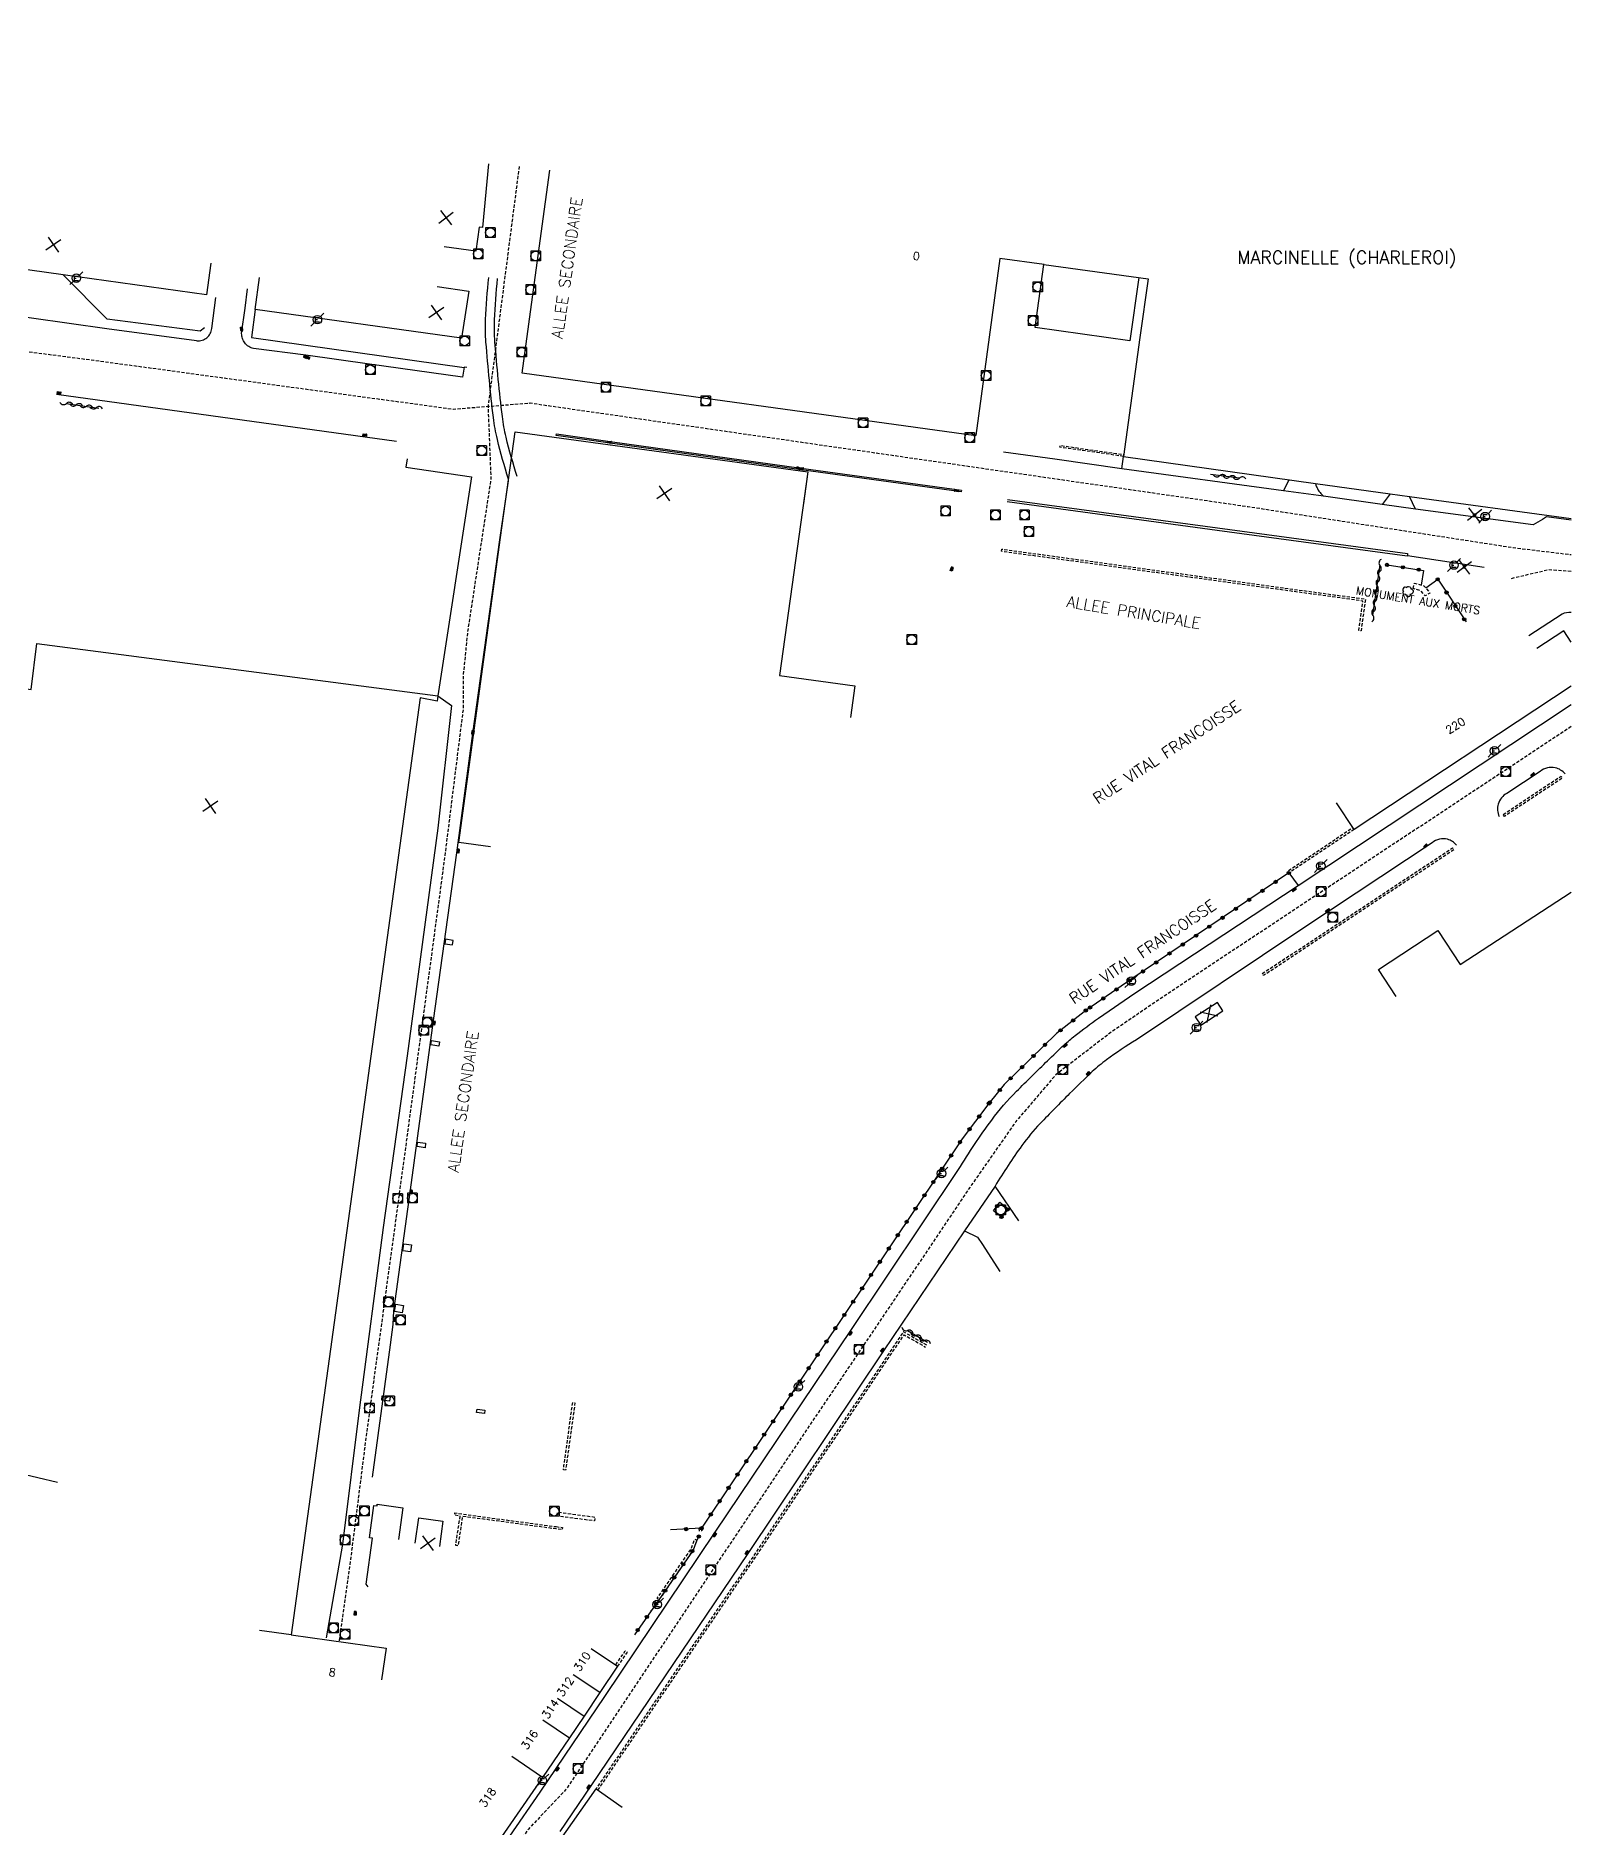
# Model space of a CAD drawing. Header units: millimetres. Extents: x 153000 to 154000, y 121000 to 121988.
# Drawn here: x 153760.2 to 154000, y 121241.9 to 121521.8 of the extents above; entities that cross this region are included whole.
import ezdxf
from ezdxf.enums import TextEntityAlignment as Align

# ---------------------------------------------------------------- set-up
doc = ezdxf.new("R2010")
doc.units = ezdxf.units.MM
doc.linetypes.add('DASHED', pattern=[0.75, 0.5, -0.25])
doc.layers.get('0').update_dxf_attribs({"linetype": 'CONTINUOUS'})
for name, color, linetype in [('W0001', 6, 'DASHED'), ('W0008', 7, 'CONTINUOUS'), ('W0017', 7, 'CONTINUOUS'), ('W0100', 7, 'CONTINUOUS'), ('W0112', 1, 'DASHED'), ('W0300', 7, 'CONTINUOUS'), ('W0310', 3, 'CONTINUOUS'), ('W0322', 7, 'CONTINUOUS'), ('W0400', 7, 'CONTINUOUS'), ('W0420', 7, 'CONTINUOUS'), ('W0471', 7, 'CONTINUOUS'), ('W0700', 7, 'CONTINUOUS'), ('W0980', 7, 'CONTINUOUS'), ('W0984', 7, 'CONTINUOUS'), ('W0989', 7, 'CONTINUOUS'), ('W0991', 7, 'CONTINUOUS'), ('W1102', 7, 'CONTINUOUS')]:
    doc.layers.add(name, color=color, linetype=linetype)
doc.styles.get("Standard").update_dxf_attribs({"font": 'romans.shx', "width": 0.85})

# ---------------------------------------------------------------- blocks, each defined once
blk = doc.blocks.new('T420')
for p, q in [((0.75, 0.75), (-0.75, 0.75)), ((-0.75, 0.75), (-0.75, -0.75)), ((0.75, 0.75), (0.75, -0.75)), ((0.75, -0.75), (-0.75, -0.75))]:
    blk.add_line(p, q)
blk.add_ellipse((0, 0), major_axis=(-0.53, 0.53), ratio=1, start_param=3.926991, end_param=10.210176)
blk = doc.blocks.new('T471')
for p, q in [((-0.333334, 0.333334), (-0.333334, -0.333334)), ((-0.333334, 0.333334), (0.333334, 0.333334)), ((-0.333334, 0), (0, 0)), ((0.500001, 0.500001), (1.000002, 1.000002)), ((-0.500001, -0.500001), (-1.000002, -1.000002)), ((-0.333334, -0.333334), (0.333334, -0.333334))]:
    blk.add_line(p, q)
blk.add_ellipse((0, 0), major_axis=(0.471405, 0.471405), ratio=1, start_param=5.4977871438, end_param=11.780972451)
blk = doc.blocks.new('T300')
for p, q in [((-0.8, 0.51), (-0.86, 0.34)), ((-0.86, 0.34), (-0.86, 0.17)), ((-0.86, 0.17), (-0.74, 0.06)), ((-0.69, 0.63), (-0.8, 0.51)), ((-0.8, -0.06), (-0.74, 0.06)), ((-0.74, 0.06), (-0.69, 0.11)), ((-0.57, 0.69), (-0.69, 0.63)), ((-0.46, 0.69), (-0.57, 0.69)), ((-0.29, 0.63), (-0.46, 0.69)), ((-0.29, 0.63), (-0.17, 0.74)), ((-0.23, 0.57), (-0.29, 0.63)), ((-0.17, 0.74), (-0.06, 0.8)), ((-0.06, 0.8), (0.06, 0.8)), ((0.06, 0.8), (0.23, 0.74)), ((0.23, 0.74), (0.34, 0.63)), ((0.34, 0.63), (0.4, 0.51)), ((0.46, 0.46), (0.34, 0.46)), ((0.4, 0.51), (0.4, 0.46)), ((0.57, 0.4), (0.46, 0.46)), ((0.57, 0.4), (0.69, 0.29)), ((0.69, 0.29), (0.74, 0.17)), ((0.74, 0.06), (0.69, -0.17)), ((0.74, 0.17), (0.74, 0.06)), ((-0.8, -0.17), (-0.8, -0.06)), ((-0.8, -0.23), (-0.8, -0.17)), ((-0.74, -0.34), (-0.8, -0.23)), ((-0.69, -0.4), (-0.74, -0.34)), ((-0.51, -0.46), (-0.69, -0.4)), ((-0.4, -0.46), (-0.51, -0.46)), ((-0.4, -0.46), (-0.34, -0.46)), ((-0.34, -0.46), (-0.34, -0.4)), ((-0.34, -0.51), (-0.34, -0.46)), ((-0.29, -0.63), (-0.34, -0.51)), ((-0.17, -0.74), (-0.29, -0.63)), ((-0.06, -0.8), (-0.17, -0.74)), ((0.06, -0.8), (-0.06, -0.8)), ((0.17, -0.74), (0.06, -0.8)), ((0.23, -0.69), (0.17, -0.74)), ((0.29, -0.46), (0.23, -0.46)), ((0.29, -0.63), (0.23, -0.69)), ((0.46, -0.4), (0.29, -0.46)), ((0.34, -0.51), (0.29, -0.63)), ((0.34, -0.51), (0.34, -0.46)), ((0.57, -0.34), (0.46, -0.4)), ((0.63, -0.29), (0.57, -0.34)), ((0.69, -0.17), (0.63, -0.29))]:
    blk.add_line(p, q)
blk = doc.blocks.new('T400')
for p, q in [((-0.15, 0.3), (0.15, 0.3)), ((-0.15, -0.25), (-0.15, 0.3)), ((-0.15, 0.15), (0.15, 0.15)), ((-0.15, 0), (0.15, 0)), ((0.15, 0.3), (0.15, -0.25)), ((-0.15, -0.15), (0.15, -0.15)), ((-0.15, -0.25), (-0.15, -0.3)), ((-0.15, -0.3), (0.15, -0.3)), ((0.15, -0.3), (0.15, -0.25))]:
    blk.add_line(p, q)
blk = doc.blocks.new('t310o')
at = {"color": 0, "linetype": 'Continuous'}
for centre, start, end in [((-0.5, 0.38), 216.8699, 323.1304), ((0.5, -0.37), 36.8699, 143.1303)]:
    blk.add_arc(centre, 0.625, start, end, dxfattribs=at)
blk = doc.blocks.new('t322o')
at = {"color": 0, "linetype": 'Continuous'}
for radius in [0.25, 0.15]:
    blk.add_circle((0, 0), radius, dxfattribs=at)
blk = doc.blocks.new('t991o')
at = {"color": 0, "linetype": 'Continuous'}
for p, q in [((-1, 1), (1, -1)), ((-1, -1), (1, 1))]:
    blk.add_line(p, q, dxfattribs=at)

msp = doc.modelspace()

# ---------------------------------------------------------------- linework, layer by layer
at = {"layer": 'W0001', "flags": 128}
for points in [[(153343.56, 121499.61), (153370.12, 121512.03), (153407.94, 121520.25), (153415.69, 121521.77), (153418.47, 121521.54), (153424.92, 121520.81), (153509.39, 121508.7), (153548.34, 121503.05), (153701.63, 121481.56), (153722.9, 121478.71), (153730.2, 121476.81), (153740.67, 121475.22), (153747.34, 121473.95), (153769.25, 121471.1), (153825.38, 121463.46), (153837.44, 121464.41), (153949.5, 121448.24), (153990.95, 121441.82), (154000, 121440.72)], [(153835.7, 121501.36), (153830.84, 121463.89), (153831.28, 121452.53), (153827.64, 121428.64), (153826.98, 121422.05), (153826.98, 121416.88), (153824, 121392.99), (153817.4, 121344.05), (153811.77, 121302.8), (153809.23, 121282.68), (153807.58, 121270.9)], [(154000, 121413.85), (153939.9, 121374.06), (153928.39, 121366.29), (153919.5, 121359.45), (153913.28, 121352.16), (153906.35, 121342.25), (153876.1, 121297.31), (153842.94, 121247.72), (153837.14, 121241.6), (153810.5, 121202.52), (153808.96, 121198.74), (153788.85, 121169.15)]]:
    msp.add_lwpolyline(points, dxfattribs=at)
at = {"layer": 'W0001'}
msp.add_lwpolyline([(153990.67, 121437.01), (153996.5, 121438.39), (154000, 121438.16)], dxfattribs=at)
at = {"layer": 'W0008', "flags": 128}
for points in [[(153785.29, 121474.14), (153771.3, 121476.02), (153753.62, 121478.47), (153738.29, 121480.6), (153719.88, 121482.99)], [(153763.45, 121465.8), (153816.54, 121458.45)], [(153904.81, 121450.76), (153904.74, 121450.51), (153879.72, 121453.98), (153849.9, 121458.12), (153841.49, 121459.31), (153841.55, 121459.58)], [(153841.53, 121459.58), (153849.93, 121458.38), (153879.76, 121454.25), (153904.78, 121450.78)], [(154000, 121446.12), (153996.15, 121446.65), (153995.5, 121446.2), (153994.05, 121445.36), (153975.68, 121447.8), (153970.49, 121448.57), (153961.34, 121449.84), (153955.07, 121450.7), (153929.81, 121454.13), (153919.37, 121455.63), (153911.36, 121456.72)], [(153818.22, 121455.67), (153818, 121454.36), (153828.24, 121452.85), (153822.99, 121418.66), (153825.14, 121417.14), (153822.99, 121397.97), (153818.19, 121362.4), (153814.46, 121335.6), (153810.77, 121307.49), (153808.13, 121286.13), (153805.55, 121271.49)], [(153812.78, 121296.57), (153815.61, 121317.26), (153816.03, 121320.45), (153816.15, 121322.56), (153818.71, 121341.46), (153822.3, 121367.96), (153825.96, 121394.11), (153828.48, 121412.75), (153832.7, 121443.04), (153834.02, 121452.23)], [(153911.9, 121449.01), (153944.71, 121444.56), (153974.41, 121440.55)], [(153911.95, 121449.33), (153944.75, 121444.88), (153974.46, 121440.87), (153974.45, 121440.57), (153986.43, 121438.76)]]:
    msp.add_lwpolyline(points, dxfattribs=at)
for points in [[(153827.55, 121469.97), (153827.12, 121470), (153826.86, 121468.45), (153812.32, 121470.46), (153802.38, 121471.88), (153794.23, 121472.93, -0.089116), (153793.46, 121473.24, -0.089116), (153792.85, 121473.79, -0.08462), (153792.48, 121474.49, -0.08462), (153792.36, 121475.27), (153792.89, 121479.25), (153793.29, 121482.23)], [(153785.35, 121474.12, 0.098795), (153786.19, 121474.21, 0.098795), (153786.92, 121474.61, 0.09755), (153787.45, 121475.26, 0.09755), (153787.68, 121476.05), (153788.35, 121480.91)], [(154000, 121431.68, 0.10133), (153998.58, 121431.44), (153993.38, 121428.01)], [(153834.25, 121240.53), (153838.97, 121247.37), (153849.07, 121262.34), (153866.32, 121288.02), (153887.61, 121319.67), (153904.34, 121344.65, -0.024058), (153909.5, 121352.38, -0.037634), (153913.38, 121356.88, -0.002787), (153918.23, 121361.66, -0.00535), (153920.79, 121364.1, -0.022038), (153922.52, 121365.58, -0.010904), (153926.19, 121368.32), (153931.88, 121372.21), (153957.39, 121389.03), (154000, 121417.28)], [(153999.05, 121406.47, 0.082368), (153998.36, 121407.07, 0.082368), (153997.52, 121407.41, 0.112881), (153996.28, 121407.41, 0.112881), (153995.17, 121406.86), (153989.96, 121403.42, 0.099064), (153989.12, 121402.73, 0.099064), (153988.61, 121401.76, 0.090812), (153988.5, 121400.77, 0.090812), (153988.75, 121399.8)], [(153982.08, 121395.33, 0.08102), (153981.46, 121395.9, 0.08102), (153980.69, 121396.25, 0.122754), (153979.43, 121396.27, 0.122754), (153978.3, 121395.7), (153958.39, 121382.52), (153932.1, 121364.94, 0.01681), (153927.44, 121361.8, 0.032571), (153925.21, 121359.95, 0.006997), (153921.67, 121356.52, 0.005232), (153917.06, 121351.82, 0.034781), (153914.21, 121348.4, 0.020431), (153910.02, 121342.08), (153905.26, 121335.07), (153892.58, 121316.32), (153871.39, 121284.65), (153846.88, 121248.38), (153842.07, 121241.25)]]:
    msp.add_lwpolyline(points, format="xyb", dxfattribs=at)
at = {"layer": 'W0017', "flags": 128}
for points in [[(153786.56, 121476.15), (153785.88, 121475.65), (153771.37, 121477.53), (153764.49, 121484.44)], [(153794.45, 121479.04), (153793.89, 121474.63), (153827.11, 121469.95)], [(153929.81, 121454.13), (153930.08, 121456.07)], [(153955.91, 121452.4), (153955.07, 121450.7)], [(153971.73, 121450.21), (153970.49, 121448.57)], [(153975.68, 121447.8), (153974.74, 121449.82)], [(153976.94, 121438.26), (153976.6, 121435.94)], [(153977.28, 121435.53), (153979.16, 121436.87)], [(153955.92, 121390.99), (153957.39, 121389.03)], [(153913.72, 121336.65), (153910.02, 121342.08)], [(153905.26, 121335.07), (153907.27, 121334.09), (153908.04, 121332.92), (153910.79, 121328.75)], [(153812.14, 121279.47), (153811.83, 121279.9), (153812.8, 121287.04), (153812.33, 121287.13), (153813.01, 121292.16), (153813.52, 121292.12), (153813.55, 121292.36), (153817.55, 121291.79), (153816.84, 121286.84)]]:
    msp.add_lwpolyline(points, dxfattribs=at)
msp.add_lwpolyline([(153960.07, 121451.83, 0.038307), (153960.25, 121451.29, 0.038307), (153960.51, 121450.79, 0.042728), (153960.88, 121450.28, 0.042728), (153961.34, 121449.84)], format="xyb", dxfattribs=at)
for points in [[(153824.2, 121380.63), (153824.09, 121379.93), (153825.3, 121379.75), (153825.4, 121380.46)], [(153821.93, 121364.11), (153822.03, 121364.81), (153823.27, 121364.63), (153823.16, 121363.92)], [(153819.76, 121348.25), (153819.85, 121348.94), (153821.1, 121348.77), (153821, 121348.07)], [(153817.53, 121331.95), (153817.68, 121333.06), (153818.89, 121332.91), (153818.74, 121331.8)], [(153816.23, 121322.47), (153816.42, 121323.62), (153817.62, 121323.43), (153817.44, 121322.28)], [(153814.23, 121308.64), (153814.31, 121309.28), (153815.54, 121309.12), (153815.46, 121308.48)], [(153829.05, 121306.69), (153829.12, 121307.23), (153830.36, 121307.08), (153830.29, 121306.53)]]:
    msp.add_lwpolyline(points, close=True, dxfattribs=at)
at = {"layer": 'W0100', "flags": 128}
for points in [[(153830.93, 121501.78), (153829.98, 121491.82), (153829.46, 121491.87), (153828.95, 121488.12), (153823.99, 121488.81)], [(153907.02, 121459.3), (153836.16, 121469.07), (153839.13, 121490.89), (153840.48, 121500.8)], [(153787.55, 121486.26), (153786.86, 121481.31), (153764.49, 121484.44), (153745.48, 121487.09), (153746.33, 121493.24), (153751.28, 121492.55)], [(153917.68, 121486.07), (153910.79, 121486.99), (153907.03, 121459.32)], [(153932.48, 121484), (153931.1, 121474.12), (153916.27, 121476.19), (153917.65, 121486.07), (153933.92, 121483.8), (153932.65, 121474.62), (153930.08, 121456.07), (153960.07, 121451.83), (153971.73, 121450.21), (153974.74, 121449.82), (154000, 121446.39)], [(153822.89, 121482.63), (153827.83, 121481.88), (153826.72, 121474.56), (153794.45, 121479.04), (153795.13, 121483.99)], [(153831.24, 121395.09), (153826.28, 121395.76), (153832.81, 121443.37), (153835.07, 121459.91), (153880.79, 121453.66), (153880.12, 121448.71)], [(153880.77, 121453.65), (153876.38, 121421.83), (153888.14, 121420.23), (153887.47, 121415.28)], [(154000, 121427.05), (153998.83, 121428.83), (153994.65, 121426.07)], [(153744.64, 121421.63), (153754.76, 121420.31), (153759.48, 121419.64), (153760.36, 121426.84), (153822.99, 121418.66), (153822.88, 121417.82), (153820.26, 121418.34), (153800.08, 121271.94), (153814.91, 121269.89), (153814.22, 121264.94)], [(154000, 121420.15), (153966.11, 121397.79), (153963.35, 121401.96)], [(153972.66, 121371.7), (153969.91, 121375.88), (153979.19, 121381.98), (153982.65, 121376.68), (154000, 121388.01)], [(153819.48, 121286.27), (153820.03, 121290.23), (153823.78, 121289.71), (153823.24, 121285.75)], [(153846.93, 121269.85), (153851.07, 121267.05), (153848.3, 121262.93), (153845.85, 121259.26), (153843.56, 121255.89), (153839.37, 121249.68), (153830.38, 121236.68), (153826.27, 121239.52)], [(153834.98, 121224.68), (153830.84, 121227.48), (153839.22, 121239.84), (153841.67, 121239.33), (153847.71, 121247.9), (153851.8, 121245.02)]]:
    msp.add_lwpolyline(points, dxfattribs=at)
for points in [[(153984.73, 121446.73), (153984.77, 121447.13), (153985.11, 121447.09), (153985.07, 121446.69)], [(153983.52, 121438.99), (153983.18, 121439.04), (153983.12, 121438.65), (153983.46, 121438.6)], [(153942.14, 121367.22), (153945.62, 121369.47), (153944.79, 121370.77), (153941.3, 121368.52)]]:
    msp.add_lwpolyline(points, close=True, dxfattribs=at)
at = {"layer": 'W0112', "flags": 128}
for points in [[(153930.08, 121456.07), (153920.16, 121457.49), (153920.2, 121457.78), (153930.12, 121456.35)], [(153966.11, 121397.79), (153955.92, 121390.99), (153955.72, 121391.28), (153965.91, 121398.09)], [(153899.36, 121317.21), (153895.71, 121319.31), (153872.17, 121284.09), (153847.71, 121247.9)], [(153848.01, 121247.7), (153872.47, 121283.9), (153895.82, 121318.84), (153899.18, 121316.91)], [(153850.78, 121267.25), (153852.26, 121269.47), (153852.56, 121269.27), (153851.07, 121267.05)]]:
    msp.add_lwpolyline(points, dxfattribs=at)
for points in [[(153911.02, 121441.24), (153911.07, 121441.59), (153915.85, 121440.93), (153967.87, 121433.77), (153967.18, 121428.82), (153966.83, 121428.87), (153967.47, 121433.47), (153915.8, 121440.57)], [(153975.32, 121435.41), (153975.55, 121436.26), (153976.97, 121435.87), (153977.95, 121434.71), (153977.18, 121434.26), (153976.48, 121435.1)], [(153989.39, 121400.13), (153998.42, 121406.1), (153998.61, 121405.8), (153989.59, 121399.83)], [(153951.76, 121375.26), (153981.48, 121394.9), (153981.68, 121394.61), (153951.96, 121374.96)], [(153842.96, 121297.71), (153842.61, 121297.75), (153842.69, 121298.34), (153844.06, 121308.25), (153844.42, 121308.2), (153843.04, 121298.29)], [(153841.46, 121288.86), (153842.46, 121288.73), (153842.41, 121288.38), (153841.42, 121288.51), (153826.84, 121290.47), (153826.15, 121285.87), (153825.8, 121285.93), (153826.48, 121290.52), (153825.63, 121290.65), (153825.68, 121291), (153826.89, 121290.82)], [(153841.61, 121290.53), (153841.69, 121291.14), (153842.58, 121291.02), (153847.54, 121290.36), (153847.46, 121289.75), (153842.5, 121290.41)], [(153864.19, 121288.61), (153864.21, 121288.19), (153863.86, 121288.17), (153863.83, 121288.59)], [(153863.45, 121286.77), (153862.86, 121285.2), (153857.53, 121277.43), (153857.24, 121277.63), (153862.54, 121285.36), (153863.12, 121286.9)]]:
    msp.add_lwpolyline(points, close=True, dxfattribs=at)
at = {"layer": 'W0310', "flags": 128}
for points in [[(153764.98, 121464.33), (153770.04, 121463.6)], [(153948.2, 121452.68), (153943.67, 121453.23)], [(153969.03, 121431.23), (153970.19, 121439.15)], [(153896.34, 121319.51), (153899.48, 121317.69)]]:
    msp.add_lwpolyline(points, dxfattribs=at)
at = {"layer": 'W0322', "flags": 128}
for points in [[(153971.24, 121439.11), (153976.94, 121438.26)], [(153979.16, 121436.87), (153983.58, 121430.2)], [(153955.92, 121390.99), (153931.4, 121374.44), (153924.19, 121369.51), (153919.61, 121365.89), (153911.47, 121357.93), (153909.05, 121354.95), (153904.91, 121349.47), (153879.13, 121310.96), (153864.19, 121288.61), (153859.35, 121288.35)], [(153863.75, 121287.32), (153863.45, 121286.77), (153862.86, 121285.2), (153857.53, 121277.43), (153853.7, 121271.98)]]:
    msp.add_lwpolyline(points, dxfattribs=at)
msp.add_lwpolyline([(153909.8, 121338.2), (153910.75, 121339.53), (153912.06, 121338.51), (153911.04, 121337.23)], close=True, dxfattribs=at)
at = {"layer": 'W0700', "flags": 128}
for points in [[(153834.04, 121452.5, -0.016212), (153832.3, 121458.73, -0.030527), (153831.68, 121462.12, -0.005095), (153831.05, 121467.95, -0.004999), (153830.52, 121473.91, -0.030094), (153830.46, 121477.44, -0.016144), (153830.95, 121484, -0.016144)], [(153835.38, 121452.92, -0.016212), (153833.66, 121459.07, -0.030527), (153833.08, 121462.29, -0.005095), (153832.44, 121468.09, -0.004999), (153831.92, 121474.02, -0.030094), (153831.86, 121477.38, -0.016144), (153832.34, 121483.85, -0.016144)]]:
    msp.add_lwpolyline(points, format="xyb", dxfattribs=at)
at = {"layer": 'W1102', "flags": 128}
for points in [[(153763.62, 121295.76), (153757.44, 121297.23)], [(153800.08, 121271.94), (153795.13, 121272.62)], [(153848.3, 121262.93), (153844.14, 121265.71)], [(153841.7, 121262.05), (153845.85, 121259.26)], [(153839.42, 121258.7), (153843.56, 121255.89)], [(153839.37, 121249.68), (153834.57, 121252.97)]]:
    msp.add_lwpolyline(points, dxfattribs=at)

# ---------------------------------------------------------------- block references
at = {"layer": 'W0300'}
msp.add_blockref('T300', (153974.56, 121434.93), dxfattribs=at)
at = {"layer": 'W0310'}
for p, rotation in [((153764.98, 121464.33), 351.8154746427036), ((153766.53, 121464.11), 351.8154746427036), ((153768.08, 121463.88), 351.8154746427036), ((153769.63, 121463.66), 351.8154746427036), ((153945.09, 121453.06), 173.0397140679435), ((153946.64, 121452.87), 173.0397140679435), ((153948.2, 121452.68), 173.0397140679435), ((153970.17, 121438.98), 81.63715874713917), ((153969.71, 121435.88), 81.63715874713917), ((153969.94, 121437.43), 81.63715874713917), ((153969.26, 121432.78), 81.63715874713917), ((153969.49, 121434.33), 81.63715874713917), ((153969.03, 121431.23), 81.63715874713917), ((153896.34, 121319.51), 329.9319960998958), ((153897.69, 121318.73), 329.9319960998958), ((153899.05, 121317.94), 329.9319960998958)]:
    msp.add_blockref('t310o', p, dxfattribs=dict(at, rotation=rotation))
at = {"layer": 'W0322'}
for p, rotation in [((153971.24, 121439.11), 351.4673842218945), ((153973.71, 121438.74), 351.4673842218945), ((153976.19, 121438.37), 351.4673842218945), ((153979.16, 121436.87), 303.566975291543), ((153980.54, 121434.79), 303.566975291543), ((153981.92, 121432.7), 303.566975291543), ((153983.3, 121430.62), 303.566975291543), ((153953.85, 121389.59), 214.0198623721638), ((153955.92, 121390.99), 214.0198623721638), ((153949.71, 121386.79), 214.0198623721638), ((153951.78, 121388.19), 214.0198623721638), ((153945.56, 121383.99), 214.0198623721638), ((153947.63, 121385.39), 214.0198623721638), ((153941.42, 121381.2), 214.0198623721638), ((153943.49, 121382.6), 214.0198623721638), ((153937.27, 121378.4), 214.0198623721638), ((153939.34, 121379.8), 214.0198623721638), ((153933.13, 121375.6), 214.0198623721638), ((153935.2, 121377), 214.0198623721638), ((153928.99, 121372.79), 214.3445399640845), ((153931.06, 121374.2), 214.3445399640845), ((153924.19, 121369.51), 218.333896280512), ((153924.87, 121369.97), 214.3445399640845), ((153926.93, 121371.38), 214.3445399640845), ((153920.26, 121366.4), 218.333896280512), ((153922.22, 121367.95), 218.333896280512), ((153917.83, 121364.14), 224.3543772826276), ((153914.25, 121360.65), 224.3543772826276), ((153916.04, 121362.4), 224.3543772826276), ((153912.46, 121358.9), 224.3543772826276), ((153909.2, 121355.12), 230.9888915376038), ((153910.77, 121357.07), 230.9888915376038), ((153907.55, 121352.95), 232.9139185796194), ((153909.05, 121354.95), 232.9139185796194), ((153906.04, 121350.96), 232.9139185796194), ((153903.17, 121346.86), 236.2006341508057), ((153904.56, 121348.94), 236.2006341508057), ((153901.78, 121344.79), 236.2006341508057), ((153900.39, 121342.71), 236.2006341508057), ((153897.61, 121338.55), 236.2006341508057), ((153899, 121340.63), 236.2006341508057), ((153910.34, 121338.95), 54.6979072128246), ((153911.98, 121338.41), 231.2851700152843), ((153896.22, 121336.48), 236.2006341508057), ((153911.04, 121337.23), 142.1004197547919), ((153894.83, 121334.4), 236.2006341508057), ((153892.04, 121330.24), 236.2006341508057), ((153893.44, 121332.32), 236.2006341508057), ((153890.65, 121328.17), 236.2006341508057), ((153889.26, 121326.09), 236.2006341508057), ((153886.48, 121321.93), 236.2006341508057), ((153887.87, 121324.01), 236.2006341508057), ((153885.09, 121319.86), 236.2006341508057), ((153883.7, 121317.78), 236.2006341508057), ((153880.92, 121313.62), 236.2006341508057), ((153882.31, 121315.7), 236.2006341508057), ((153879.53, 121311.55), 236.2006341508057), ((153876.75, 121307.39), 236.2186548002939), ((153878.14, 121309.47), 236.2186548002939), ((153875.36, 121305.31), 236.2186548002939), ((153873.97, 121303.24), 236.2186548002939), ((153871.19, 121299.08), 236.2186548002939), ((153872.58, 121301.16), 236.2186548002939), ((153869.8, 121297), 236.2186548002939), ((153868.41, 121294.92), 236.2186548002939), ((153865.63, 121290.77), 236.2186548002939), ((153867.02, 121292.85), 236.2186548002939), ((153861.77, 121288.48), 3.073050285225731), ((153864.19, 121288.61), 3.073050285225731), ((153862.75, 121285.04), 235.5446594031876), ((153863.75, 121287.32), 241.5670465097841), ((153861.34, 121282.98), 235.5446594031876), ((153859.92, 121280.92), 235.5446594031876), ((153857.09, 121276.8), 234.9511274734123), ((153858.51, 121278.86), 235.5446594031876), ((153855.65, 121274.75), 234.9511274734123), ((153854.21, 121272.71), 234.9511274734123)]:
    msp.add_blockref('t322o', p, dxfattribs=dict(at, rotation=rotation))
at = {"layer": 'W0400'}
for p, rotation in [((153792.34, 121475.99), 6.181496179690579), ((153802.34, 121471.58), 247.752392321448), ((153802.7, 121471.52), 64.44908999999993), ((153763.85, 121465.99), 80.53416518420609), ((153811.62, 121459.42), 85.22602532738401), ((153849.78, 121458.28), 82.12233578385315), ((153879.32, 121454.2), 64.44908999999993), ((153879.77, 121454.16), 82.01690679630323), ((153903.98, 121450.74), 257.9738924883292), ((153903.26, 121438.46), 160.5680517558925), ((153828.48, 121412.95), 172.1546365606174), ((153994.01, 121406.34), 126.1945092984257), ((153826.17, 121394.41), 175.2286203365334), ((153977.29, 121395.2), 131.0891392354579), ((153956.72, 121388.37), 304.3604583713146), ((153961.99, 121385.12), 123.6968861539771), ((153822.4, 121367.51), 167.1801644962654), ((153920.97, 121364.02), 303.939127648401), ((153924.58, 121359.66), 317.4621673220004), ((153818.82, 121341.14), 174.7715851189903), ((153816.27, 121321.2), 173.2071871182179), ((153887.43, 121319.09), 326.0242695737381), ((153892.45, 121316.41), 143.3168439511591), ((153866.23, 121287.61), 326.1063796925437), ((153871.27, 121284.77), 146.1865302741593), ((153810.1, 121275.33), 176.7591680778131), ((153841.64, 121251.03), 325.3740721842528), ((153846.57, 121248.19), 324.7205903464123)]:
    msp.add_blockref('T400', p, dxfattribs=dict(at, rotation=rotation))
at = {"layer": 'W0420'}
for p in [(153831.21, 121491.03), (153829.3, 121487.69), (153838.28, 121487.37), (153837.49, 121482.11), (153916.69, 121482.55), (153915.95, 121477.29), (153827.18, 121474.11), (153836.11, 121472.35), (153812.45, 121469.6), (153849.24, 121466.85), (153908.63, 121468.69), (153864.83, 121464.72), (153889.42, 121461.31), (153906.05, 121458.99), (153829.85, 121456.95), (153902.29, 121447.52), (153910.09, 121446.92), (153914.62, 121446.93), (153915.3, 121444.29), (153897, 121427.43), (153989.78, 121406.8), (153960.93, 121388.08), (153962.75, 121384.06), (153820.8, 121366.41), (153821.33, 121367.65), (153920.57, 121360.27), (153816.73, 121340.13), (153819.02, 121340.2), (153910.9, 121338.33), (153815.28, 121323.95), (153817.17, 121321.13), (153888.75, 121316.54), (153812.29, 121307.37), (153815.46, 121308.48), (153811.54, 121291.31), (153841.18, 121291.27), (153809.87, 121289.78), (153808.51, 121286.79), (153865.62, 121282.07), (153806.71, 121273.03), (153808.51, 121272.02), (153844.88, 121251.04)]:
    msp.add_blockref('T420', p, dxfattribs=at)
at = {"layer": 'W0471'}
for p in [(153766.54, 121483.9), (153804.19, 121477.43), (153986.57, 121446.66), (153981.7, 121439.09), (153988.03, 121410.08), (153960.89, 121392.07), (153931.3, 121374.07), (153941.5, 121366.82), (153901.66, 121344.04), (153879.3, 121310.71), (153857.27, 121276.71), (153839.32, 121249.2)]:
    msp.add_blockref('T471', p, dxfattribs=at)
at = {"layer": 'W0991'}
for p, rotation in [((153824.28, 121493.37), 351.5125144402339), ((153762.96, 121489.14), 349.6645523479046), ((153822.77, 121478.55), 349.6645523479046), ((153858.37, 121450.31), 349.6349419054595), ((153983.32, 121438.82), 81.72656605204266), ((153787.48, 121401.44), 349.7398166403475), ((153943.45, 121368.99), 32.80504598698178), ((153821.44, 121286.29), 351.0503974459313)]:
    msp.add_blockref('t991o', p, dxfattribs=dict(at, rotation=rotation))
at = {"layer": 'W0991', "extrusion": (0, 0, -1), "rotation": 6.548799722221588}
msp.add_blockref('t991o', (-153984.92, 121446.91), dxfattribs=at)

# ---------------------------------------------------------------- texts
at = {"layer": 'W0980'}
msp.add_text('MARCINELLE (CHARLEROI)', height=2, dxfattribs=at).set_placement((153964.95, 121487.02), align=Align.MIDDLE)
at = {"layer": 'W0984'}
msp.add_text('MONUMENT AUX MORTS', height=1.25, rotation=350.7131, dxfattribs=at).set_placement((153976.09, 121433.56), align=Align.MIDDLE)
at = {"layer": 'W0989'}
for s, rotation, p in [('ALLEE SECONDAIRE', 81.8697, (153843.16, 121485.52)), ('ALLEE PRINCIPALE', 350.5475, (153931.7, 121431.7)), ('RUE VITAL FRANCOISSE', 33.5283, (153936.85, 121409.87)), ('RUE VITAL FRANCOISSE', 34.0189, (153933.06, 121378.68)), ('ALLEE SECONDAIRE', 81.8697, (153826.94, 121355.27))]:
    msp.add_text(s, height=1.75, rotation=rotation, dxfattribs=at).set_placement(p, align=Align.MIDDLE)
at = {"layer": 'W0991'}
for s, rotation, p in [('0', 355.6059, (153897.74, 121487.37)), ('220', 32.3766, (153981.93, 121414)), ('310', 55.9928, (153845.54, 121267.79)), ('8', 352.1319, (153806.51, 121266.11)), ('312', 55.9928, (153842.91, 121263.87)), ('314', 55.9928, (153840.57, 121260.39)), ('316', 55.9928, (153837.32, 121255.58)), ('318', 55.9928, (153830.78, 121246.56))]:
    msp.add_text(s, height=1.25, rotation=rotation, dxfattribs=at).set_placement(p, align=Align.MIDDLE)

doc.saveas('drawing.dxf')
